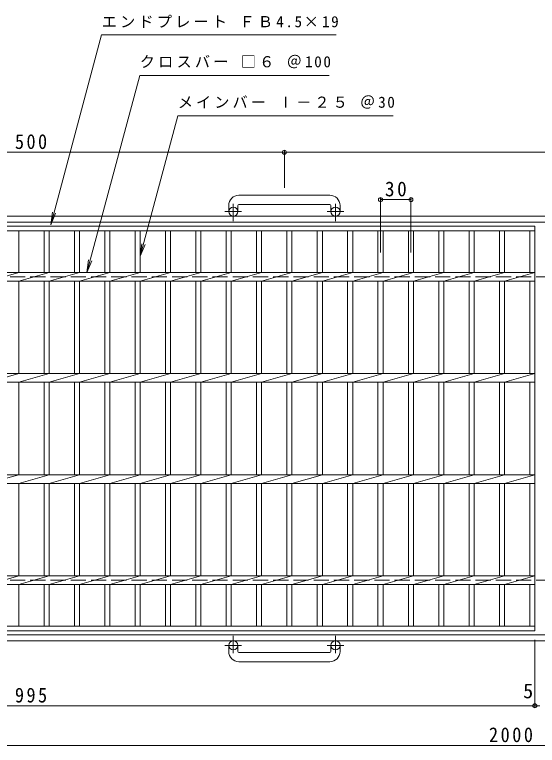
# Model space of a CAD drawing. Units: millimetres, scale not verified. Extents: x -902 to 876, y -687 to 609.
# Drawn here: x -381 to 136, y -113 to 609 of the extents above; entities that cross this region are included whole.
import ezdxf
from ezdxf.enums import TextEntityAlignment as Align

# ---------------------------------------------------------------- set-up
doc = ezdxf.new("R2010")
doc.units = ezdxf.units.MM
doc.header["$LTSCALE"] = 5
doc.header["$PDMODE"] = 32
doc.header["$PDSIZE"] = 4
doc.linetypes.add('CHAIN1', pattern=[8, 5, -1, 1, -1])
doc.linetypes.add('DASHED3', pattern=[4, 3, -1])
for name, color, linetype, lineweight in [('A-1_ピット', 2, 'Continuous', 9), ('A-2_蓋', 3, 'Continuous', 9), ('A-4_寸法', 7, 'Continuous', 9)]:
    doc.layers.add(name, color=color, linetype=linetype, lineweight=lineweight)
doc.styles.add('ＭＳ ゴシック', font='')
doc.styles.get('ＭＳ ゴシック').set_extended_font_data('MS Gothic')

msp = doc.modelspace()

# ---------------------------------------------------------------- linework, layer by layer
at = {"layer": 'A-1_ピット'}
for p, q in [((-69.262, 430.537), (-159.262, 430.537)), ((-169.263, 420.538), (-169.263, 414.437)), ((-160.263, 420.538), (-160.263, 414.437)), ((-159.263, 421.538), (-69.262, 421.538)), ((-68.262, 420.538), (-68.262, 414.437)), ((-59.262, 420.538), (-59.262, 414.437)), ((289.683, 409.937), (-864.263, 409.937)), ((289.683, 403.937), (-864.263, 403.937)), ((289.683, -4.062), (-864.263, -4.062)), ((289.683, -10.062), (-864.263, -10.062)), ((-169.263, -20.663), (-169.263, -14.562)), ((-160.263, -20.663), (-160.263, -14.562)), ((-159.263, -21.662), (-69.262, -21.662)), ((-68.262, -20.663), (-68.262, -14.562)), ((-59.262, -20.663), (-59.262, -14.562)), ((-69.262, -30.663), (-159.262, -30.663))]:
    msp.add_line(p, q, dxfattribs=at)
at = {"layer": 'A-1_ピット', "linetype": 'CHAIN1'}
for p, q in [((-164.763, 404.829), (-164.763, 421.928)), ((-63.763, 404.829), (-63.763, 421.928)), ((-156.6, 414.437), (-173.007, 414.437)), ((-55.599, 414.437), (-72.007, 414.437)), ((-164.763, -4.956), (-164.763, -22.052)), ((-63.763, -4.956), (-63.763, -22.052)), ((-156.6, -14.562), (-173.007, -14.562)), ((-55.599, -14.562), (-72.007, -14.562))]:
    msp.add_line(p, q, dxfattribs=at)
at = {"layer": 'A-1_ピット', "linetype": 'DASHED3'}
for p, q in [((289.683, 349.937), (-864.263, 349.937)), ((289.683, 49.937), (-864.263, 49.937))]:
    msp.add_line(p, q, dxfattribs=at)
at = {"layer": 'A-1_ピット'}
for centre in [(-164.763, 414.437), (-63.763, 414.437), (-164.763, -14.562), (-63.763, -14.562)]:
    msp.add_circle(centre, 4.5, dxfattribs=at)
for centre, radius, start, end in [((-159.262, 420.538), 10, 90, 180), ((-69.262, 420.538), 10, 0, 90), ((-159.263, 420.538), 1, 90, 180), ((-69.262, 420.538), 1, 0, 90), ((-159.262, -20.663), 10, 180, 270), ((-159.263, -20.663), 1, 180, 270), ((-69.262, -20.663), 10, 270, 0), ((-69.262, -20.663), 1, 270, 0)]:
    msp.add_arc(centre, radius, start, end, dxfattribs=at)
at = {"layer": 'A-2_蓋'}
for p, q in [((-861.763, 399.937), (133.238, 399.937)), ((133.238, 399.937), (133.238, -0.062)), ((-861.763, 395.438), (133.238, 395.438)), ((-376.763, 395.438), (-376.763, 354.178)), ((-351.762, 395.438), (-351.762, 354.178)), ((-346.762, 395.438), (-346.762, 354.178)), ((-321.762, 395.438), (-321.762, 354.178)), ((-316.762, 395.438), (-316.762, 354.178)), ((-291.762, 395.438), (-291.762, 354.178)), ((-286.762, 395.438), (-286.762, 354.178)), ((-261.762, 395.438), (-261.762, 354.178)), ((-256.763, 395.438), (-256.763, 354.178)), ((-231.762, 395.438), (-231.762, 354.178)), ((-226.763, 395.438), (-226.763, 354.178)), ((-201.762, 395.438), (-201.762, 354.178)), ((-196.762, 395.438), (-196.762, 354.178)), ((-171.762, 395.438), (-171.762, 354.178)), ((-166.763, 395.438), (-166.763, 354.178)), ((-141.762, 395.438), (-141.762, 354.178)), ((-136.763, 395.438), (-136.763, 354.178)), ((-111.762, 395.438), (-111.762, 354.178)), ((-106.762, 395.438), (-106.762, 354.178)), ((-81.762, 395.438), (-81.762, 354.178)), ((-76.762, 395.438), (-76.762, 354.178)), ((-51.762, 395.438), (-51.762, 354.178)), ((-46.763, 395.438), (-46.763, 354.178)), ((-21.762, 395.438), (-21.762, 354.178)), ((-16.763, 395.438), (-16.763, 354.178)), ((8.238, 395.438), (8.238, 354.178)), ((13.238, 395.438), (13.238, 354.178)), ((38.238, 395.438), (38.238, 354.178)), ((43.238, 395.438), (43.238, 354.178)), ((68.237, 395.438), (68.237, 354.178)), ((73.237, 395.438), (73.237, 354.178)), ((98.238, 395.438), (98.238, 354.178)), ((103.238, 395.438), (103.238, 354.178)), ((128.238, 395.438), (128.238, 354.178)), ((-861.763, 354.178), (133.238, 354.178)), ((-376.762, 354.178), (-406.763, 345.698)), ((-346.762, 354.178), (-376.763, 345.698)), ((-316.762, 354.178), (-346.762, 345.698)), ((-286.762, 354.178), (-316.762, 345.698)), ((-256.763, 354.178), (-286.762, 345.698)), ((-226.763, 354.178), (-256.763, 345.698)), ((-196.762, 354.178), (-226.763, 345.698)), ((-166.762, 354.178), (-196.762, 345.698)), ((-136.762, 354.178), (-166.763, 345.698)), ((-106.762, 354.178), (-136.763, 345.698)), ((-76.762, 354.178), (-106.762, 345.698)), ((-46.762, 354.178), (-76.762, 345.698)), ((-16.763, 354.178), (-46.763, 345.698)), ((13.238, 354.178), (-16.763, 345.698)), ((43.238, 354.178), (13.238, 345.698)), ((73.238, 354.178), (43.238, 345.698)), ((103.238, 354.178), (73.237, 345.698)), ((133.238, 354.178), (103.238, 345.698)), ((-861.763, 345.698), (133.238, 345.698)), ((-376.763, 345.698), (-376.763, 254.178)), ((-351.762, 345.698), (-351.762, 254.178)), ((-346.762, 345.698), (-346.762, 254.178)), ((-321.762, 345.698), (-321.762, 254.178)), ((-316.762, 345.698), (-316.762, 254.178)), ((-291.762, 345.698), (-291.762, 254.178)), ((-286.762, 345.698), (-286.762, 254.178)), ((-261.762, 345.698), (-261.762, 254.178)), ((-256.763, 345.698), (-256.763, 254.178)), ((-231.762, 345.698), (-231.762, 254.178)), ((-226.763, 345.698), (-226.763, 254.178)), ((-201.762, 345.698), (-201.762, 254.178)), ((-196.762, 345.698), (-196.762, 254.178)), ((-171.762, 345.698), (-171.762, 254.178)), ((-166.763, 345.698), (-166.763, 254.178)), ((-141.762, 345.698), (-141.762, 254.178)), ((-136.763, 345.698), (-136.763, 254.178)), ((-111.762, 345.698), (-111.762, 254.178)), ((-106.762, 345.698), (-106.762, 254.178)), ((-81.762, 345.698), (-81.762, 254.178)), ((-76.762, 345.698), (-76.762, 254.178)), ((-51.762, 345.698), (-51.762, 254.178)), ((-46.763, 345.698), (-46.763, 254.178)), ((-21.762, 345.698), (-21.762, 254.178)), ((-16.763, 345.698), (-16.763, 254.178)), ((8.238, 345.698), (8.238, 254.178)), ((13.238, 345.698), (13.238, 254.178)), ((38.238, 345.698), (38.238, 254.178)), ((43.238, 345.698), (43.238, 254.178)), ((68.237, 345.698), (68.237, 254.178)), ((73.237, 345.698), (73.237, 254.178)), ((98.238, 345.698), (98.238, 254.178)), ((103.238, 345.698), (103.238, 254.178)), ((128.238, 345.698), (128.238, 254.178)), ((-861.763, 254.178), (133.238, 254.178)), ((-376.762, 254.178), (-406.763, 245.697)), ((-346.762, 254.178), (-376.763, 245.697)), ((-316.762, 254.178), (-346.762, 245.697)), ((-286.762, 254.178), (-316.762, 245.697)), ((-256.763, 254.178), (-286.762, 245.697)), ((-226.763, 254.178), (-256.763, 245.697)), ((-196.762, 254.178), (-226.763, 245.697)), ((-166.762, 254.178), (-196.762, 245.697)), ((-136.762, 254.178), (-166.763, 245.697)), ((-106.762, 254.178), (-136.763, 245.697)), ((-76.762, 254.178), (-106.762, 245.697)), ((-46.762, 254.178), (-76.762, 245.697)), ((-16.763, 254.178), (-46.763, 245.697)), ((13.238, 254.178), (-16.763, 245.697)), ((43.238, 254.178), (13.238, 245.697)), ((73.238, 254.178), (43.238, 245.697)), ((103.238, 254.178), (73.237, 245.697)), ((133.238, 254.178), (103.238, 245.697)), ((-861.763, 245.697), (133.238, 245.697)), ((-376.763, 245.697), (-376.763, 154.178)), ((-351.762, 245.697), (-351.762, 154.178)), ((-346.762, 245.697), (-346.762, 154.178)), ((-321.762, 245.697), (-321.762, 154.178)), ((-316.762, 245.697), (-316.762, 154.178)), ((-291.762, 245.697), (-291.762, 154.178)), ((-286.762, 245.697), (-286.762, 154.178)), ((-261.762, 245.697), (-261.762, 154.178)), ((-256.763, 245.697), (-256.763, 154.178)), ((-231.762, 245.697), (-231.762, 154.178)), ((-226.763, 245.697), (-226.763, 154.178)), ((-201.762, 245.697), (-201.762, 154.178)), ((-196.762, 245.697), (-196.762, 154.178)), ((-171.762, 245.697), (-171.762, 154.178)), ((-166.763, 245.697), (-166.763, 154.178)), ((-141.762, 245.697), (-141.762, 154.178)), ((-136.763, 245.697), (-136.763, 154.178)), ((-111.762, 245.697), (-111.762, 154.178)), ((-106.762, 245.697), (-106.762, 154.178)), ((-81.762, 245.697), (-81.762, 154.178)), ((-76.762, 245.697), (-76.762, 154.178)), ((-51.762, 245.697), (-51.762, 154.178)), ((-46.763, 245.697), (-46.763, 154.178)), ((-21.762, 245.697), (-21.762, 154.178)), ((-16.763, 245.697), (-16.763, 154.178)), ((8.238, 245.697), (8.238, 154.178)), ((13.238, 245.697), (13.238, 154.178)), ((38.238, 245.697), (38.238, 154.178)), ((43.238, 245.697), (43.238, 154.178)), ((68.237, 245.697), (68.237, 154.178)), ((73.237, 245.697), (73.237, 154.178)), ((98.238, 245.697), (98.238, 154.178)), ((103.238, 245.697), (103.238, 154.178)), ((128.238, 245.697), (128.238, 154.178)), ((-861.763, 154.178), (133.238, 154.178)), ((-376.762, 154.178), (-406.763, 145.697)), ((-346.762, 154.178), (-376.763, 145.697)), ((-316.762, 154.178), (-346.762, 145.697)), ((-286.762, 154.178), (-316.762, 145.697)), ((-256.763, 154.178), (-286.762, 145.697)), ((-226.763, 154.178), (-256.763, 145.697)), ((-196.762, 154.178), (-226.763, 145.697)), ((-166.762, 154.178), (-196.762, 145.697)), ((-136.762, 154.178), (-166.763, 145.697)), ((-106.762, 154.178), (-136.763, 145.697)), ((-76.762, 154.178), (-106.762, 145.697)), ((-46.762, 154.178), (-76.762, 145.697)), ((-16.763, 154.178), (-46.763, 145.697)), ((13.238, 154.178), (-16.763, 145.697)), ((43.238, 154.178), (13.238, 145.697)), ((73.238, 154.178), (43.238, 145.697)), ((103.238, 154.178), (73.237, 145.697)), ((133.238, 154.178), (103.238, 145.697)), ((-861.763, 145.697), (133.238, 145.697)), ((-376.763, 145.697), (-376.763, 54.178)), ((-351.762, 145.697), (-351.762, 54.178)), ((-346.762, 145.697), (-346.762, 54.178)), ((-321.762, 145.697), (-321.762, 54.178)), ((-316.762, 145.697), (-316.762, 54.178)), ((-291.762, 145.697), (-291.762, 54.178)), ((-286.762, 145.697), (-286.762, 54.178)), ((-261.762, 145.697), (-261.762, 54.178)), ((-256.763, 145.697), (-256.763, 54.178)), ((-231.762, 145.697), (-231.762, 54.178)), ((-226.763, 145.697), (-226.763, 54.178)), ((-201.762, 145.697), (-201.762, 54.178)), ((-196.762, 145.697), (-196.762, 54.178)), ((-171.762, 145.697), (-171.762, 54.178)), ((-166.763, 145.697), (-166.763, 54.178)), ((-141.762, 145.697), (-141.762, 54.178)), ((-136.763, 145.697), (-136.763, 54.178)), ((-111.762, 145.697), (-111.762, 54.178)), ((-106.762, 145.697), (-106.762, 54.178)), ((-81.762, 145.697), (-81.762, 54.178)), ((-76.762, 145.697), (-76.762, 54.178)), ((-51.762, 145.697), (-51.762, 54.178)), ((-46.763, 145.697), (-46.763, 54.178)), ((-21.762, 145.697), (-21.762, 54.178)), ((-16.763, 145.697), (-16.763, 54.178)), ((8.238, 145.697), (8.238, 54.178)), ((13.238, 145.697), (13.238, 54.178)), ((38.238, 145.697), (38.238, 54.178)), ((43.238, 145.697), (43.238, 54.178)), ((68.237, 145.697), (68.237, 54.178)), ((73.237, 145.697), (73.237, 54.178)), ((98.238, 145.697), (98.238, 54.178)), ((103.238, 145.697), (103.238, 54.178)), ((128.238, 145.697), (128.238, 54.178)), ((-861.763, 54.178), (133.238, 54.178)), ((-376.762, 54.178), (-406.763, 45.697)), ((-346.762, 54.178), (-376.763, 45.697)), ((-316.762, 54.178), (-346.762, 45.697)), ((-286.762, 54.178), (-316.762, 45.697)), ((-256.763, 54.178), (-286.762, 45.697)), ((-226.763, 54.178), (-256.763, 45.697)), ((-196.762, 54.178), (-226.763, 45.697)), ((-166.762, 54.178), (-196.762, 45.697)), ((-136.762, 54.178), (-166.763, 45.697)), ((-106.762, 54.178), (-136.763, 45.697)), ((-76.762, 54.178), (-106.762, 45.697)), ((-46.762, 54.178), (-76.762, 45.697)), ((-16.763, 54.178), (-46.763, 45.697)), ((13.238, 54.178), (-16.763, 45.697)), ((43.238, 54.178), (13.238, 45.697)), ((73.238, 54.178), (43.238, 45.697)), ((103.238, 54.178), (73.237, 45.697)), ((133.238, 54.178), (103.238, 45.697)), ((-861.763, 45.697), (133.238, 45.697)), ((-376.763, 45.697), (-376.763, 4.437)), ((-351.762, 45.697), (-351.762, 4.437)), ((-346.762, 45.697), (-346.762, 4.437)), ((-321.762, 45.697), (-321.762, 4.437)), ((-316.762, 45.697), (-316.762, 4.437)), ((-291.762, 45.697), (-291.762, 4.437)), ((-286.762, 45.697), (-286.762, 4.437)), ((-261.762, 45.697), (-261.762, 4.437)), ((-256.763, 45.697), (-256.763, 4.437)), ((-231.762, 45.697), (-231.762, 4.437)), ((-226.763, 45.697), (-226.763, 4.437)), ((-201.762, 45.697), (-201.762, 4.437)), ((-196.762, 45.697), (-196.762, 4.437)), ((-171.762, 45.697), (-171.762, 4.437)), ((-166.763, 45.697), (-166.763, 4.437)), ((-141.762, 45.697), (-141.762, 4.437)), ((-136.763, 45.697), (-136.763, 4.437)), ((-111.762, 45.697), (-111.762, 4.437)), ((-106.762, 45.697), (-106.762, 4.437)), ((-81.762, 45.697), (-81.762, 4.437)), ((-76.762, 45.697), (-76.762, 4.437)), ((-51.762, 45.697), (-51.762, 4.437)), ((-46.763, 45.697), (-46.763, 4.437)), ((-21.762, 45.697), (-21.762, 4.437)), ((-16.763, 45.697), (-16.763, 4.437)), ((8.238, 45.697), (8.238, 4.437)), ((13.238, 45.697), (13.238, 4.437)), ((38.238, 45.697), (38.238, 4.437)), ((43.238, 45.697), (43.238, 4.437)), ((68.237, 45.697), (68.237, 4.437)), ((73.237, 45.697), (73.237, 4.437)), ((98.238, 45.697), (98.238, 4.437)), ((103.238, 45.697), (103.238, 4.437)), ((128.238, 45.697), (128.238, 4.437)), ((133.238, 4.437), (-861.763, 4.437)), ((133.238, -0.062), (-861.763, -0.062))]:
    msp.add_line(p, q, dxfattribs=at)
at = {"layer": 'A-4_寸法'}
for p, q in [((-309.412, 354.178), (-257.196, 549.049)), ((-257.196, 549.049), (-70.098, 549.049)), ((-256.763, 370.245), (-219.57, 509.049)), ((-219.57, 509.049), (-6.8, 509.049)), ((-614.263, 473.097), (-114.262, 473.097)), ((-114.262, 438.037), (-114.262, 474.597)), ((-114.262, 473.097), (289.683, 473.097)), ((-19.263, 373.868), (-19.263, 427.756)), ((10.738, 373.868), (10.738, 427.756)), ((-19.263, 426.256), (10.738, 426.256)), ((-345.124, 401.323), (-343.492, 413.716)), ((-345.124, 401.323), (-340.34, 412.872)), ((-256.763, 370.245), (-255.131, 382.639)), ((-256.763, 370.245), (-251.979, 381.794)), ((-309.412, 354.178), (-307.781, 366.571)), ((-309.412, 354.178), (-304.629, 365.726)), ((133.237, -9.062), (133.237, -75.718)), ((-861.763, -74.218), (133.237, -74.218)), ((133.237, -74.218), (138.237, -74.218)), ((-864.263, -113.389), (291.16, -113.389))]:
    msp.add_line(p, q, dxfattribs=at)
msp.add_lwpolyline([(-345.124, 401.323), (-294.822, 589.049), (-63.085, 589.049)], dxfattribs=at)
for p in [(-114.262, 473.097), (-19.263, 426.256), (10.738, 426.256), (133.237, -74.218)]:
    msp.add_point(p, dxfattribs=at)

# ---------------------------------------------------------------- texts
at = {"layer": 'A-4_寸法', "color": 2, "style": 'ＭＳ ゴシック'}
msp.add_text('5', height=14.66, dxfattribs=at).set_placement((121.634, -71.218), align=Align.BOTTOM_LEFT)
at = {"layer": 'A-4_寸法', "char_height": 11, "attachment_point": 7, "style": 'ＭＳ ゴシック'}
for s, insert in [('\\T1.21;エンドプレート\\~ＦＢ4.5×19', (-294.822, 596.049)), ('\\T1.21;クロスバー\\~□６\\~＠100', (-257.197, 556.049)), ('\\T1.2;メインバー\\~Ⅰ－２５\\~＠30', (-219.571, 516.049))]:
    msp.add_mtext(s, dxfattribs=dict(at, insert=insert))
at = {"layer": 'A-4_寸法', "color": 2, "char_height": 14.66, "attachment_point": 7, "style": 'ＭＳ ゴシック'}
for s, insert in [('\\T1.27;\\W0.9;500', (-380.513, 476.097)), ('\\T1.27;\\W0.95;30', (-14.887, 429.256)), ('\\T1.27;\\W0.9;995', (-380.513, -71.218)), ('\\T1.28;\\W0.9;2000', (87.917, -110.389))]:
    msp.add_mtext(s, dxfattribs=dict(at, insert=insert))

doc.saveas('drawing.dxf')
